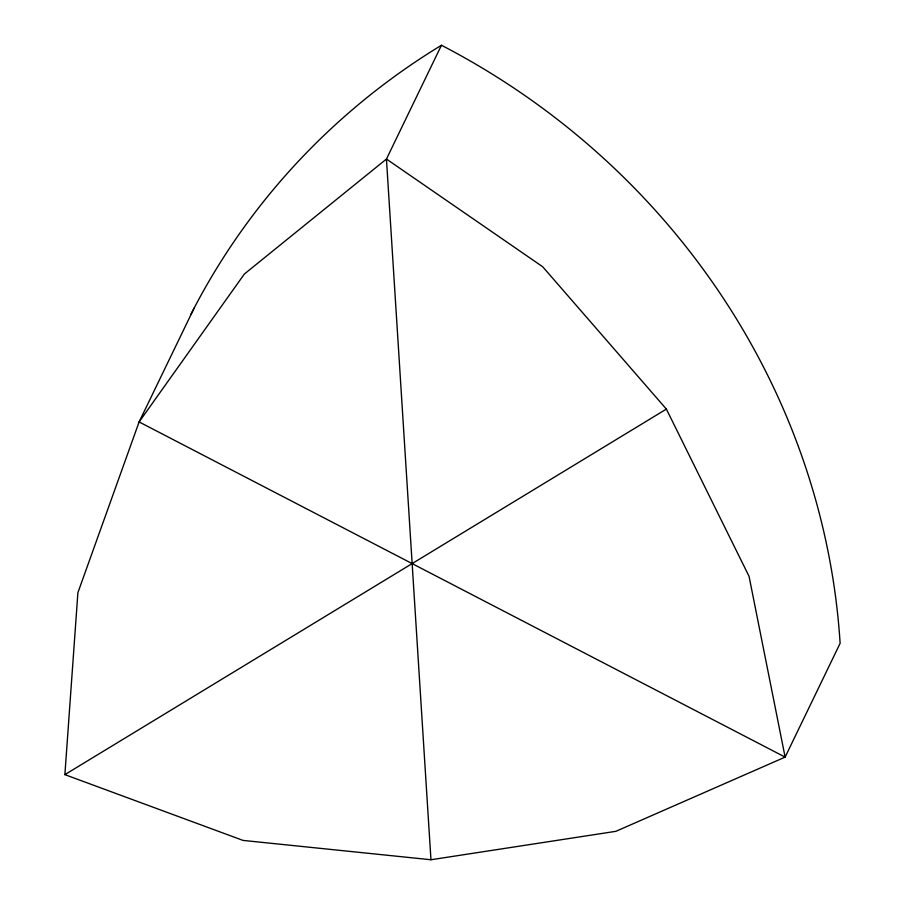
<?xml version="1.0" encoding="UTF-8"?>
<svg xmlns="http://www.w3.org/2000/svg" width="905" height="905" viewBox="0 0 905 905"><rect width="100%" height="100%" fill="white"/><g stroke="black" fill="none" stroke-linecap="round" stroke-linejoin="round"><path stroke-width="1.36" d="M190.921 314.34A727.801 694.497 25.8 0 1 441.459 45.25A727.801 694.497 25.8 0 1 840.123 643.319L785.121 757.112L615.853 831.333L430.961 859.75L243.026 840.406L64.877 774.635L77.898 592.684L139.11 421.934L194.123 308.141M441.459 45.25L386.446 159.042L244.361 274.023L139.11 421.934L785.121 757.112L749.057 576.349L666.374 409.094L542.695 266.76L386.446 159.042L430.961 859.75M64.877 774.635L666.374 409.094"/></g></svg>
